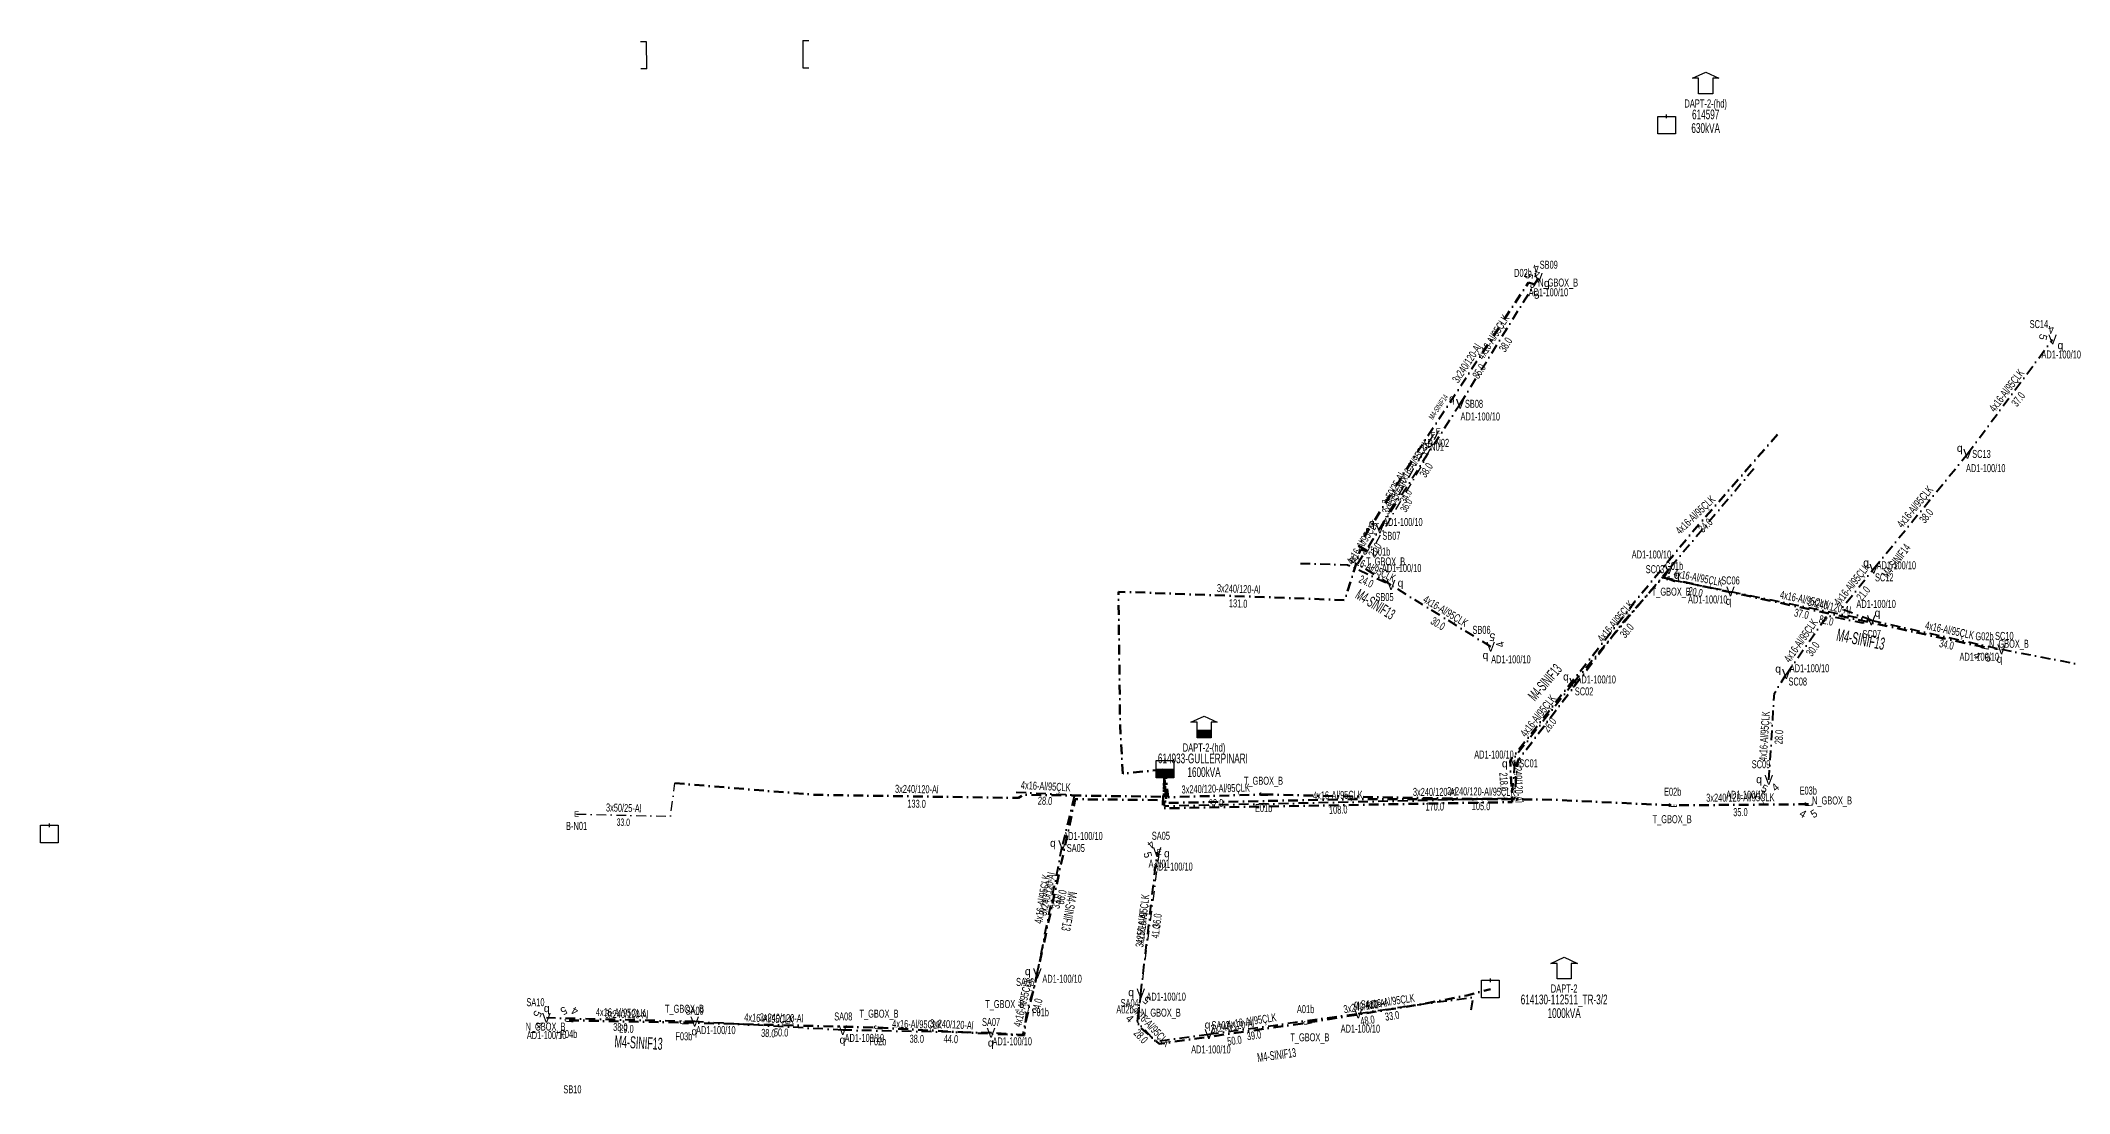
# Model space of a CAD drawing. Header units: millimetres. Extents: x 407682 to 413427, y 4045444 to 4048063.
# Drawn here: x 411369 to 411888, y 4046476 to 4046746 of the extents above; entities that cross this region are included whole.
import ezdxf
from ezdxf.enums import TextEntityAlignment as Align

# ---------------------------------------------------------------- set-up
doc = ezdxf.new("R2010")
doc.units = ezdxf.units.MM
doc.linetypes.add('DASHDOT', pattern=[5, 2.5, -1.25, 0, -1.25])
doc.linetypes.add('DASHED2', pattern=[0])
for name, color, linetype, lineweight in [('DIREK_AYD_YENI', 152, 'Continuous', 25), ('DIREK_BOX_YENI', 5, 'Continuous', 25), ('HAT_ABONE_YERALTI_YENI', 30, 'DASHDOT', 30), ('HAT_AYD_YERALTI_YENI', 4, 'DASHDOT', 40), ('HAT_BOX_YERALTI_YENI', 5, 'DASHDOT', 50), ('KULLANICI', 1, 'Continuous', 25), ('NODE_ABONE_YENI', 5, 'Continuous', 25), ('TRAFO_ILERDE', 5, 'DASHED2', 30), ('TRAFO_MEVCUT', 5, 'Continuous', 30)]:
    doc.layers.add(name, color=color, linetype=linetype, lineweight=lineweight)
doc.layers.add('GER_DUS_NOD_ISIM', color=5, linetype='Continuous')
doc.layers.add('NIA_OG', color=6, linetype='Continuous')
doc.styles.add('Direk', font='B_CAD')
doc.styles.get("Standard").update_dxf_attribs({"font": 'Arial'})

# ---------------------------------------------------------------- blocks, each defined once
blk = doc.blocks.new('OG_NIA', base_point=(-43.6726, 128.9236))
at = {"layer": 'NIA_OG'}
for p, q in [((-43.672618, 132.403582), (-45.232618, 132.403582)), ((-43.672618, 125.443582), (-43.672618, 132.403582)), ((-43.672618, 125.443582), (-45.232618, 125.443582))]:
    blk.add_line(p, q, dxfattribs=at)
blk = doc.blocks.new('MEV_BINA_KARE')
at = {"layer": 'TRAFO_MEVCUT', "linetype": 'Continuous'}
for p, q in [((-2.25, -2.25), (-2.25, 2.25)), ((-2.25, 2.25), (2.25, 2.25)), ((0, 1.8), (0, 2.7)), ((2.25, 2.25), (2.25, -2.25)), ((2.25, -2.25), (-2.25, -2.25))]:
    blk.add_line(p, q, dxfattribs=at)
blk = doc.blocks.new('MEV_DAPT')
at = {"layer": 'TRAFO_MEVCUT', "linetype": 'Continuous'}
for p, q in [((-3.4, 2), (0, 3.6)), ((-1.8, 2), (-3.4, 2)), ((-1.8, -2), (-1.8, 2)), ((0, 3.6), (3.4, 2)), ((3.4, 2), (1.8, 2)), ((1.8, 2), (1.8, -2)), ((1.8, -2), (-1.8, -2))]:
    blk.add_line(p, q, dxfattribs=at)
blk = doc.blocks.new('MEV_BINA_KARE_GUC')
at = {"layer": 'TRAFO_ILERDE'}
blk.add_hatch(color=256, dxfattribs=at).paths.add_polyline_path([(-2.25, 0), (-2.25, -2.25), (2.25, -2.25), (2.25, 0)])
blk.add_line((-2.25, 0), (2.25, 0), dxfattribs=at)
at = {"layer": 'TRAFO_MEVCUT', "linetype": 'Continuous'}
for p, q in [((-2.25, -2.25), (-2.25, 2.25)), ((-2.25, 2.25), (2.25, 2.25)), ((0, 1.8), (0, 2.7)), ((2.25, 2.25), (2.25, -2.25)), ((2.25, -2.25), (-2.25, -2.25))]:
    blk.add_line(p, q, dxfattribs=at)
blk = doc.blocks.new('MEV_DAPT_GUC')
at = {"layer": 'TRAFO_ILERDE'}
blk.add_hatch(color=256, dxfattribs=at).paths.add_polyline_path([(1.8, -2), (1.8, 0), (-1.8, 0), (-1.8, -2)])
blk.add_line((-1.8, 0), (1.8, 0), dxfattribs=at)
at = {"layer": 'TRAFO_MEVCUT', "linetype": 'Continuous'}
for p, q in [((-3.4, 2), (0, 3.6)), ((-1.8, 2), (-3.4, 2)), ((-1.8, -2), (-1.8, 2)), ((0, 3.6), (3.4, 2)), ((3.4, 2), (1.8, 2)), ((1.8, 2), (1.8, -2)), ((1.8, -2), (-1.8, -2))]:
    blk.add_line(p, q, dxfattribs=at)

msp = doc.modelspace()

# ---------------------------------------------------------------- linework, layer by layer
at = {"layer": 'HAT_ABONE_YERALTI_YENI', "flags": 128}
for points in [[(411726.787566, 4046645.701338), (411723.406928, 4046638.361761), (411710.617661, 4046616.764364), (411708.405878, 4046615.044163)], [(411725.447857, 4046644.752377), (411708.405878, 4046615.044163)], [(411506.001221, 4046547.565534), (411530.054349, 4046546.973991), (411531.145542, 4046555.47254)], [(411655.275796, 4046537.886624), (411649.970828, 4046497.48562)]]:
    msp.add_lwpolyline(points, dxfattribs=at)
at = {"layer": 'HAT_AYD_YERALTI_YENI', "flags": 128}
for points in [[(411732.391942, 4046652.688079), (411752.463, 4046684.955)], [(411862.370638, 4046639.838571), (411884.168732, 4046669.175648)], [(411711.819521, 4046620.738502), (411732.391942, 4046652.688079)], [(411838.32602, 4046610.413134), (411862.370638, 4046639.838571)], [(411807.628, 4046636.045), (411785.870405, 4046610.301997)], [(411714.676868, 4046606.246321), (411706.122748, 4046611.679191), (411711.819521, 4046620.738502)], [(411691.459235, 4046611.795579), (411703.554972, 4046611.455906), (411714.676868, 4046606.246321)], [(411785.870405, 4046610.301997), (411761.428842, 4046581.205433)], [(411785.870405, 4046610.301997), (411784.450381, 4046607.964681), (411801.643314, 4046604.615409)], [(411837.704052, 4046597.204743), (411830.053316, 4046600.108539), (411838.32602, 4046610.413134)], [(411740.202497, 4046590.422616), (411714.676868, 4046606.246321)], [(411801.643314, 4046604.615409), (411837.704052, 4046597.204743)], [(411815.955535, 4046583.440939), (411826.424938, 4046598.439485), (411835.495884, 4046596.552728), (411837.704052, 4046597.204743)], [(411837.704052, 4046597.204743), (411871.091637, 4046589.774084)], [(411871.091637, 4046589.774084), (411904.528306, 4046583.320641)], [(411811.456346, 4046556.300666), (411812.907697, 4046578.506344), (411815.955535, 4046583.440939)], [(411761.428842, 4046581.205433), (411746.179672, 4046561.947093), (411746.324807, 4046560.568309)], [(411746.324807, 4046560.568309), (411745.582775, 4046551.529707), (411656.624553, 4046549.582919), (411656.766, 4046559.064)], [(411618.668, 4046553.192), (411633.591804, 4046552.446928), (411630.495916, 4046539.614679)], [(411624.053, 4046506.746), (411630.495916, 4046539.614679)], [(411650.561362, 4046501.591599), (411654.76808, 4046537.786057)], [(411624.053, 4046506.746), (411620.292461, 4046491.025249), (411612.199177, 4046491.482007)], [(411650.561362, 4046501.591599), (411649.594897, 4046494.427318), (411654.311789, 4046489.347588), (411668.004247, 4046491.13397)], [(411706.268696, 4046496.464484), (411723.090669, 4046498.963709), (411735.717427, 4046500.632764), (411735.118675, 4046497.147065)], [(411536.267688, 4046494.370768), (411498.279495, 4046495.317938)], [(411574.206123, 4046492.208555), (411536.267688, 4046494.370768)], [(411668.004247, 4046491.13397), (411706.268696, 4046496.464484)], [(411612.199177, 4046491.482007), (411574.206123, 4046492.208555)]]:
    msp.add_lwpolyline(points, dxfattribs=at)
at = {"layer": 'HAT_BOX_YERALTI_YENI', "flags": 128}
for points in [[(411751.243662, 4046683.317773), (411749.853554, 4046683.730457), (411721.458044, 4046640.342342), (411706.341961, 4046616.296117), (411708.700407, 4046614.975387), (411708.405878, 4046615.044163)], [(411813.692421, 4046644.810627), (411792.515692, 4046620.55219), (411777.158301, 4046601.991346), (411745.174623, 4046561.243954), (411745.711958, 4046550.62082), (411656.128201, 4046549.035972), (411656.766, 4046559.064)], [(411708.405878, 4046615.044163), (411706.810883, 4046615.270871), (411702.847577, 4046602.376171), (411648.294681, 4046604.420078), (411644.84409, 4046604.461911), (411645.254085, 4046570.33436), (411645.947198, 4046557.908836), (411656.766, 4046559.064)], [(411786.452582, 4046607.7128), (411784.262041, 4046608.192524), (411773.79054, 4046596.305956), (411747.126769, 4046561.16979), (411746.268295, 4046551.358654), (411705.462244, 4046551.368127), (411656.897122, 4046550.387014), (411656.766, 4046559.064)], [(411866.731039, 4046590.299739), (411786.452582, 4046607.7128)], [(411531.145542, 4046555.47254), (411567.052598, 4046552.482523), (411619.240803, 4046551.67545), (411620.549784, 4046552.501296), (411656.311592, 4046551.987642), (411656.766, 4046559.064)], [(411656.766, 4046559.064), (411657.089819, 4046551.131445), (411633.756553, 4046551.35473), (411623.018513, 4046502.060453), (411621.443736, 4046497.565137)], [(411656.766, 4046559.064), (411657.602756, 4046551.862443), (411682.010881, 4046552.595558)], [(411682.010881, 4046552.595558), (411719.652437, 4046551.70031), (411755.87817, 4046551.228621), (411786.768852, 4046549.787861)], [(411821.59164, 4046550.076912), (411786.768852, 4046549.787861)], [(411693.309142, 4046494.116106), (411723.371909, 4046498.98899), (411734.089581, 4046501.054374), (411740.141, 4046502.708)], [(411504.086955, 4046494.693493), (411533.5694, 4046494.11921)], [(411533.5694, 4046494.11921), (411583.347937, 4046492.832991)], [(411583.347937, 4046492.832991), (411620.684406, 4046490.801645), (411621.443736, 4046497.565137)], [(411649.970828, 4046497.48562), (411649.980259, 4046493.238318), (411655.277692, 4046488.666561), (411693.309142, 4046494.116106)]]:
    msp.add_lwpolyline(points, dxfattribs=at)

# ---------------------------------------------------------------- block references
at = {"layer": 'NIA_OG'}
for p, rotation in [((411523.969062, 4046741.971306), 0.417011), ((411563.968003, 4046742.262432), 180.417011)]:
    msp.add_blockref('OG_NIA', p, dxfattribs=dict(at, rotation=rotation))
at = {"layer": 'TRAFO_MEVCUT'}
for name, p in [('MEV_DAPT', (411795.290563, 4046734.084311)), ('MEV_DAPT', (411795.290563, 4046734.084311)), ('MEV_BINA_KARE', (411785.290563, 4046724.084311)), ('MEV_BINA_KARE', (411785.290563, 4046724.084311)), ('MEV_DAPT_GUC', (411666.766, 4046569.064)), ('MEV_DAPT_GUC', (411666.766, 4046569.064)), ('MEV_BINA_KARE_GUC', (411656.766, 4046559.064)), ('MEV_BINA_KARE_GUC', (411656.766, 4046559.064)), ('MEV_BINA_KARE', (411370.928, 4046542.432)), ('MEV_BINA_KARE', (411370.928, 4046542.432)), ('MEV_DAPT', (411759.027354, 4046507.306491)), ('MEV_DAPT', (411759.027354, 4046507.306491)), ('MEV_BINA_KARE', (411740.141, 4046502.708)), ('MEV_BINA_KARE', (411740.141, 4046502.708))]:
    msp.add_blockref(name, p, dxfattribs=at)

# ---------------------------------------------------------------- texts
at = {"layer": 'DIREK_AYD_YENI', "color": 32, "style": 'Direk'}
for s, rotation, p in [('5', 260.617066, (411749.996448, 4046685.36258)), ('4', 193.117067, (411751.895646, 4046687.389771)), ('5', 255.886839, (411881.744192, 4046669.785243)), ('4', 188.386839, (411883.804093, 4046671.648913)), ('5', 170.704629, (411740.606307, 4046592.889788)), ('4', 103.20463, (411742.636398, 4046590.99369)), ('5', 333.760499, (411810.351035, 4046554.058282)), ('4', 401.260498, (411813.105054, 4046554.421369)), ('4', 218.370517, (411653.216219, 4046539.74609)), ('5', 285.870516, (411652.363374, 4046537.102396)), ('5', 246.071727, (411495.99436, 4046496.331919)), ('4', 313.571727, (411496.468214, 4046493.594782))]:
    msp.add_text(s, height=2, rotation=rotation, dxfattribs=at).set_placement(p, align=Align.MIDDLE_CENTER)
at = {"layer": 'DIREK_AYD_YENI', "style": 'Direk'}
for p in [(411752.463, 4046684.955), (411884.168732, 4046669.175648), (411732.391942, 4046652.688079), (411862.370638, 4046639.838571), (411711.819521, 4046620.738502), (411785.870405, 4046610.301997), (411838.32602, 4046610.413134), (411714.676868, 4046606.246321), (411801.643314, 4046604.615409), (411837.704052, 4046597.204743), (411740.202497, 4046590.422616), (411871.091637, 4046589.774084), (411815.955535, 4046583.440939), (411746.324807, 4046560.568309), (411811.456346, 4046556.300666), (411630.495916, 4046539.614679), (411654.76808, 4046537.786057), (411624.053, 4046506.746), (411650.561362, 4046501.591599), (411498.279495, 4046495.317938), (411536.267688, 4046494.370768), (411706.268696, 4046496.464484), (411574.206123, 4046492.208555), (411612.199177, 4046491.482007), (411668.004247, 4046491.13397)]:
    msp.add_text('V', height=2.5, dxfattribs=at).set_placement(p, align=Align.MIDDLE_CENTER)
at = {"layer": 'DIREK_AYD_YENI', "width": 0.53}
for s, p in [('SB09', (411755.089093, 4046688.317533)), ('AD1-100/10', (411754.99712, 4046681.270124)), ('SC14', (411880.666802, 4046673.107011)), ('AD1-100/10', (411886.380144, 4046665.315772)), ('AD1-100/10', (411737.540971, 4046649.42919)), ('SB08', (411735.930335, 4046652.688239)), ('SC13', (411865.950916, 4046639.839371)), ('AD1-100/10', (411867.04069, 4046636.198667)), ('SB07', (411714.772366, 4046618.859485)), ('AD1-100/10', (411717.705, 4046622.387677)), ('AD1-100/10', (411781.398797, 4046614.069759)), ('AD1-100/10', (411717.404331, 4046610.592945)), ('SC03', (411782.290975, 4046610.302796)), ('SC06', (411801.644077, 4046607.425604)), ('SC12', (411841.045807, 4046608.210237)), ('AD1-100/10', (411844.128816, 4046611.312196)), ('SB05', (411713.009655, 4046603.16892)), ('AD1-100/10', (411795.823502, 4046602.547307)), ('AD1-100/10', (411838.960252, 4046601.401037)), ('SB06', (411737.85738, 4046594.760613)), ('SC07', (411837.823252, 4046593.706773)), ('SC10', (411871.80352, 4046593.200922)), ('AD1-100/10', (411745.394653, 4046587.203923)), ('AD1-100/10', (411865.381142, 4046587.875785)), ('SC08', (411818.880567, 4046581.518911)), ('AD1-100/10', (411821.886856, 4046584.921574)), ('AD1-100/10', (411741.049019, 4046562.802129)), ('SC01', (411749.905086, 4046560.568469)), ('SC09', (411809.46183, 4046560.3314)), ('AD1-100/10', (411805.574186, 4046552.515253)), ('AD1-100/10', (411635.747928, 4046541.949386)), ('SA05', (411655.707763, 4046541.996253)), ('SA05', (411633.915221, 4046538.86745)), ('AD1-100/10', (411658.808951, 4046534.101181)), ('SA06', (411620.936836, 4046504.547938)), ('AD1-100/10', (411630.403869, 4046505.364576)), ('SA10', (411495.470596, 4046499.356674)), ('SA04', (411647.714499, 4046499.142124)), ('AD1-100/10', (411657.055973, 4046500.776186)), ('SA02', (411709.23592, 4046498.818069)), ('SA09', (411536.26701, 4046497.180964)), ('SA08', (411574.339182, 4046495.706025)), ('SA07', (411612.199601, 4046494.292203)), ('SA03', (411670.994644, 4046493.467328)), ('AD1-100/10', (411498.317057, 4046490.933062)), ('AD1-100/10', (411541.679492, 4046492.20835)), ('AD1-100/10', (411579.733523, 4046490.206318)), ('AD1-100/10', (411617.61533, 4046489.324972)), ('AD1-100/10', (411706.829631, 4046492.567342)), ('AD1-100/10', (411668.526949, 4046487.258753)), ('SB10', (411504.944193, 4046477.03037))]:
    msp.add_text(s, height=2.05, dxfattribs=at).set_placement(p, align=Align.MIDDLE_CENTER)
at = {"layer": 'DIREK_AYD_YENI', "color": 4, "style": 'Direk'}
for p in [(411754.585823, 4046683.634536), (411886.175433, 4046667.684625), (411730.279494, 4046654.025076), (411860.398822, 4046641.375432), (411709.710346, 4046622.080657), (411787.899537, 4046608.842962), (411836.383314, 4046611.986632), (411717.112318, 4046606.812072), (411801.152671, 4046602.164027), (411839.311021, 4046599.12117), (411738.885279, 4046588.297778), (411870.583148, 4046587.326342), (411813.866227, 4046584.813816), (411743.824972, 4046560.539604), (411808.961668, 4046556.463717), (411628.053555, 4046540.148414), (411657.251363, 4046537.497436), (411621.610123, 4046507.277368), (411648.080836, 4046501.903034), (411705.912528, 4046498.938983), (411498.341808, 4046497.817161), (411667.670065, 4046493.611534), (411536.165393, 4046491.872862), (411574.111081, 4046489.710363), (411612.104827, 4046488.983788)]:
    msp.add_text('q', height=2, dxfattribs=at).set_placement(p, align=Align.MIDDLE_CENTER)
at = {"layer": 'DIREK_AYD_YENI', "color": 4, "linetype": 'Continuous', "style": 'Direk'}
msp.add_text('q', height=2, dxfattribs=at).set_placement((411759.491532, 4046582.78557), align=Align.MIDDLE_CENTER)
at = {"layer": 'DIREK_AYD_YENI', "linetype": 'Continuous', "style": 'Direk'}
msp.add_text('V', height=2.5, dxfattribs=at).set_placement((411761.428842, 4046581.205433), align=Align.MIDDLE_CENTER)
at = {"layer": 'DIREK_AYD_YENI', "linetype": 'Continuous', "width": 0.53}
for s, p in [('AD1-100/10', (411767.231638, 4046582.052411)), ('SC02', (411764.141076, 4046578.993243))]:
    msp.add_text(s, height=2.05, dxfattribs=at).set_placement(p, align=Align.MIDDLE_CENTER)
at = {"layer": 'DIREK_BOX_YENI', "width": 0.53}
for s, p in [('D02b', (411748.478166, 4046686.217177)), ('N_GBOX_B', (411757.494638, 4046683.744645)), ('T_GBOX_B', (411713.28985, 4046612.287972)), ('D01b', (411712.203206, 4046614.814634)), ('G01b', (411787.19792, 4046611.132518)), ('T_GBOX_B', (411786.475306, 4046604.551644)), ('G02b', (411866.721882, 4046593.109935)), ('N_GBOX_B', (411872.982015, 4046591.198738)), ('T_GBOX_B', (411681.999926, 4046556.102418)), ('E02b', (411786.835884, 4046553.287219)), ('E03b', (411821.562589, 4046553.576792)), ('N_GBOX_B', (411827.667616, 4046551.035052)), ('E01b', (411682.021814, 4046549.095575)), ('T_GBOX_B', (411786.701017, 4046546.246581)), ('T_GBOX_B', (411615.702252, 4046498.875464)), ('N_GBOX_B', (411498.043988, 4046493.103786)), ('T_GBOX_B', (411533.649801, 4046497.667586)), ('T_GBOX_B', (411583.491684, 4046496.416407)), ('F01b', (411624.856, 4046496.786386)), ('A02b', (411646.510781, 4046497.499058)), ('N_GBOX_B', (411655.696804, 4046496.676588)), ('A01b', (411692.780893, 4046497.576013)), ('F04b', (411504.018792, 4046491.194157)), ('F03b', (411533.490115, 4046490.620109)), ('F02b', (411583.207649, 4046489.335804)), ('T_GBOX_B', (411693.883215, 4046490.356062))]:
    msp.add_text(s, height=2.05, dxfattribs=at).set_placement(p, align=Align.MIDDLE_CENTER)
at = {"layer": 'DIREK_BOX_YENI', "color": 32, "style": 'Direk'}
for s, rotation, p in [('4', 163.536989, (411752.041561, 4046686.017764)), ('5', 373.465321, (411751.895661, 4046680.594742)), ('4', 317.761656, (411864.848834, 4046588.226746)), ('5', 377.761656, (411867.585202, 4046587.633205)), ('4', 330.47558, (411820.211816, 4046547.640504)), ('5', 390.47558, (411823.011719, 4046547.663745)), ('5', 138.560009, (411652.031404, 4046499.861448)), ('5', 568.884088, (411502.734445, 4046497.145169)), ('4', 508.884088, (411505.533914, 4046497.090639)), ('4', 316.021281, (411647.730836, 4046495.175049))]:
    msp.add_text(s, height=2, rotation=rotation, dxfattribs=at).set_placement(p, align=Align.MIDDLE_CENTER)
at = {"layer": 'DIREK_BOX_YENI', "style": 'Direk', "width": 0.8}
for rotation, p in [(327.828783, (411751.243662, 4046683.317773)), (331.365366, (411708.405878, 4046615.044163)), (248.06152, (411786.452582, 4046607.7128)), (259.934698, (411866.731039, 4046590.299739)), (270.553088, (411682.010881, 4046552.595558)), (271.209643, (411786.768852, 4046549.787861)), (273.333851, (411821.59164, 4046550.076912)), (266.710757, (411504.086955, 4046494.693493)), (268.026971, (411533.5694, 4046494.11921)), (350.180699, (411621.443736, 4046497.565137)), (282.994617, (411693.309142, 4046494.116106)), (266.716026, (411583.347937, 4046492.832991))]:
    msp.add_text('J', height=2.25, rotation=rotation, dxfattribs=at).set_placement(p, align=Align.MIDDLE_CENTER)
msp.add_text('J', height=2.25, dxfattribs=at).set_placement((411649.970828, 4046497.48562), align=Align.MIDDLE_CENTER)
at = {"layer": 'GER_DUS_NOD_ISIM', "width": 0.6}
for s, p in [('B-N01', (411506.001221, 4046545.565534)), ('A-N01', (411655.275796, 4046535.886624))]:
    msp.add_text(s, height=2.1, dxfattribs=at).set_placement(p, align=Align.TOP_CENTER)
at = {"layer": 'HAT_ABONE_YERALTI_YENI', "lineweight": 30, "width": 0.53}
for s, rotation, p in [('3x50/25-Al', 420.159462, (411716.189566, 4046630.32122)), ('3x95/50-Al', 419.367379, (411716.28091, 4046627.996164)), ('3x50/25-Al', 358.591198, (411518.048683, 4046548.119506)), ('3x25/16-Al', 442.519412, (411651.780546, 4046517.796784))]:
    msp.add_text(s, height=2.05, rotation=rotation, dxfattribs=at).set_placement(p, align=Align.CENTER)
for s, rotation, p in [('34.0', 420.159462, (411717.664169, 4046629.47532)), ('36.0', 419.367379, (411717.743679, 4046627.129961)), ('33.0', 358.591198, (411518.006887, 4046546.42002)), ('41.0', 442.519412, (411653.466078, 4046517.57546))]:
    msp.add_text(s, height=1.9, rotation=rotation, dxfattribs=at).set_placement(p, align=Align.TOP_CENTER)
at = {"layer": 'HAT_AYD_YERALTI_YENI', "lineweight": 30, "width": 0.53}
for rotation, p in [(58.116713, (411741.705808, 4046669.270431)), (52.77295, (411873.188357, 4046655.481443)), (57.222402, (411721.39107, 4046637.173463)), (50.746465, (411849.690128, 4046625.663693)), (403.842814, (411793.335606, 4046623.497093)), (57.837057, (411708.251578, 4046616.661326)), (334.901234, (411709.476473, 4046609.620855)), (348.976544, (411793.209377, 4046607.124361)), (51.241914, (411833.526841, 4046605.792965)), (348.150487, (411820.412971, 4046601.545799)), (328.890783, (411728.122953, 4046598.70489)), (409.969221, (411772.99878, 4046596.300434)), (55.083887, (411820.493244, 4046591.426732)), (347.924277, (411857.590937, 4046593.668727)), (411.627059, (411753.137869, 4046572.103924)), (86.260497, (411811.333831, 4046567.458942)), (357.141877, (411626.172286, 4046553.668407)), (361.253678, (411701.085067, 4046551.40611)), (80.559554, (411626.330441, 4046525.628521)), (83.027025, (411652.024271, 4046520.554257)), (436.54921, (411621.345798, 4046499.083556)), (8.450568, (411714.55477, 4046498.554868)), (358.571726, (411517.294778, 4046495.694089)), (356.738089, (411555.285271, 4046494.138285)), (358.904456, (411593.218902, 4046492.695126)), (312.878904, (411652.576217, 4046492.465837)), (8.652069, (411679.135913, 4046493.55457))]:
    msp.add_text('4x16-Al/95ÇLK', height=2.05, rotation=rotation, dxfattribs=at).set_placement(p, align=Align.CENTER)
for s, rotation, p in [('38.0', 58.116713, (411743.149322, 4046668.372507)), ('37.0', 52.77295, (411874.541972, 4046654.452986)), ('38.0', 57.222402, (411722.820393, 4046636.253118)), ('38.0', 50.746465, (411851.006529, 4046624.588013)), ('34.0', 403.842814, (411794.513166, 4046622.27098)), ('21.0', 57.837057, (411709.690692, 4046615.756367)), ('24.0', 334.901234, (411708.755367, 4046608.081373)), ('20.0', 348.976544, (411792.884319, 4046605.455728)), ('21.0', 51.241914, (411834.852495, 4046604.728708)), ('30.0', 328.890783, (411727.244613, 4046597.249378)), ('37.0', 348.150487, (411820.063889, 4046599.882026)), ('38.0', 409.969221, (411774.300468, 4046595.206996)), ('30.0', 55.083887, (411821.887229, 4046590.453692)), ('34.0', 347.924277, (411857.235289, 4046592.006345)), ('26.0', 411.627059, (411754.470646, 4046571.048602)), ('28.0', 86.260497, (411813.030212, 4046567.348068)), ('28.0', 357.141877, (411626.087518, 4046551.970521)), ('108.0', 361.253678, (411701.122261, 4046549.706517)), ('33.0', 80.559554, (411628.007417, 4046525.349683)), ('36.0', 83.027025, (411653.711697, 4046520.347875)), ('24.0', 436.54921, (411622.999167, 4046498.688119)), ('38.0', 358.571726, (411517.252405, 4046493.994617)), ('33.0', 8.450568, (411714.804595, 4046496.873325)), ('38.0', 356.738089, (411555.18854, 4046492.441039)), ('38.0', 358.904456, (411593.186398, 4046490.995437)), ('28.0', 312.878904, (411651.330468, 4046491.30907)), ('39.0', 8.652069, (411679.39165, 4046491.873916))]:
    msp.add_text(s, height=2.05, rotation=rotation, dxfattribs=at).set_placement(p, align=Align.TOP_CENTER)
at = {"layer": 'HAT_BOX_YERALTI_YENI', "lineweight": 30, "width": 0.53}
for s, rotation, p in [('3x240/120-Al', 416.797111, (411734.944573, 4046662.501864)), ('3x240/120-Al', 357.85433, (411675.602953, 4046604.247529)), ('3x240/120-Al', 347.761656, (411826.771993, 4046599.836953)), ('3x240/120-Al', 272.895645, (411746.292205, 4046555.975326)), ('3x240/120-Al', 359.11401, (411593.159844, 4046552.928885)), ('3x240/120-Al/95ÇLK', 1.720403, (411669.781299, 4046553.078617)), ('3x240/120-Al', 359.986698, (411725.865467, 4046552.213391)), ('3x240/120-Al/95ÇLK', 359.254003, (411737.77637, 4046552.314393)), ('3x240/120-Al/95ÇLK', 360.47558, (411804.173191, 4046550.782358)), ('3x240/120-Al', 437.71093, (411627.55701, 4046526.888509)), ('3x240/120-Al', 9.207015, (411708.204524, 4046497.391597)), ('3x240/120-Al', 358.884088, (411518.844731, 4046495.25619)), ('3x240/120-Al', 358.519874, (411558.480624, 4046494.325817)), ('3x240/120-Al', 356.885808, (411602.062349, 4046492.666063)), ('3x240/120-Al', 8.154434, (411674.172851, 4046492.23274))]:
    msp.add_text(s, height=2.05, rotation=rotation, dxfattribs=at).set_placement(p, align=Align.CENTER)
for s, rotation, p in [('85.0', 416.797111, (411736.367025, 4046661.570935)), ('131.0', 357.85433, (411675.539305, 4046602.548721)), ('82.0', 347.761656, (411826.411629, 4046598.175587)), ('218.0', 272.895645, (411744.594376, 4046555.889447)), ('133.0', 359.11401, (411593.133557, 4046551.229088)), ('32.0', 1.720403, (411669.832337, 4046551.379384)), ('170.0', 359.986698, (411725.865072, 4046550.513391)), ('105.0', 359.254003, (411737.754237, 4046550.614537)), ('35.0', 360.47558, (411804.187302, 4046549.082416)), ('86.0', 437.71093, (411629.218057, 4046526.526674)), ('48.0', 9.207015, (411708.476527, 4046495.713499)), ('29.0', 358.884088, (411518.811623, 4046493.556513)), ('50.0', 358.519874, (411558.436713, 4046492.626385)), ('44.0', 356.885808, (411601.969994, 4046490.968574)), ('50.0', 8.154434, (411674.413982, 4046490.549928))]:
    msp.add_text(s, height=2.05, rotation=rotation, dxfattribs=at).set_placement(p, align=Align.TOP_CENTER)
at = {"layer": 'KULLANICI', "width": 0.53}
for s, height, rotation, p in [('M4-SINIF14', 1.4434, 56.4725, (411726.7888, 4046651.8799)), ('M4-SINIF14', 1.4434, 56.4725, (411726.7888, 4046651.8799)), ('M4-SINIF14', 2.178, 52.8393, (411844.0546, 4046612.4472)), ('M4-SINIF14', 2.178, 52.8393, (411844.0546, 4046612.4472)), ('M4-SINIF13', 2.756, 328.1726, (411710.6826, 4046601.3105)), ('M4-SINIF13', 2.756, 328.1726, (411710.6826, 4046601.3105)), ('M4-SINIF13', 3.1267, 348.5507, (411835.0391, 4046592.3401)), ('M4-SINIF13', 3.1267, 348.5507, (411835.0391, 4046592.3401)), ('M4-SINIF13', 2.723, 49.2364, (411754.0972, 4046581.3026)), ('M4-SINIF13', 2.723, 49.2364, (411754.0972, 4046581.3026)), ('M4-SINIF13', 2.3323, 259.8245, (411632.2193, 4046522.6331)), ('M4-SINIF13', 2.3323, 259.8245, (411632.2193, 4046522.6331)), ('M4-SINIF13', 3.088, 356.975, (411521.9078, 4046488.9923)), ('M4-SINIF13', 3.088, 356.975, (411521.9078, 4046488.9923)), ('M4-SINIF13', 2.2953, 7.8393, (411685.3725, 4046485.8287)), ('M4-SINIF13', 2.2953, 7.8393, (411685.3725, 4046485.8287))]:
    msp.add_text(s, height=height, rotation=rotation, dxfattribs=at).set_placement(p, align=Align.MIDDLE_CENTER)
at = {"layer": 'NODE_ABONE_YENI', "style": 'Direk'}
for p in [(411725.447857, 4046644.752377), (411726.787566, 4046645.701338), (411506.001221, 4046547.565534), (411655.275796, 4046537.886624)]:
    msp.add_text('E', height=1.4, dxfattribs=at).set_placement(p, align=Align.MIDDLE_CENTER)
at = {"layer": 'NODE_ABONE_YENI', "width": 0.6}
for s, p in [('D-N01', (411725.447857, 4046642.752377)), ('D-N02', (411726.787566, 4046643.701338))]:
    msp.add_text(s, height=2.1, dxfattribs=at).set_placement(p, align=Align.TOP_CENTER)
at = {"layer": 'TRAFO_MEVCUT', "width": 0.6}
for s, height, p in [('DAPT-2-(hd)', 2.1, (411795.290563, 4046728.584311)), ('DAPT-2-(hd)', 2.1, (411795.290563, 4046728.584311)), ('614597', 2.5, (411795.290563, 4046725.584311)), ('614597', 2.5, (411795.290563, 4046725.584311)), ('630kVA', 2.5, (411795.290563, 4046722.084311)), ('630kVA', 2.5, (411795.290563, 4046722.084311)), ('614933-GULLERPINARI ', 2.5, (411666.766, 4046560.564)), ('614933-GULLERPINARI ', 2.5, (411666.766, 4046560.564)), ('DAPT-2-(hd)', 2.1, (411666.766, 4046563.564)), ('DAPT-2-(hd)', 2.1, (411666.766, 4046563.564)), ('1600kVA', 2.5, (411666.766, 4046557.064)), ('1600kVA', 2.5, (411666.766, 4046557.064)), ('614130-112511_TR-3/2', 2.5, (411759.027354, 4046498.806491)), ('614130-112511_TR-3/2', 2.5, (411759.027354, 4046498.806491)), ('DAPT-2', 2.1, (411759.027354, 4046501.806491)), ('DAPT-2', 2.1, (411759.027354, 4046501.806491)), ('1000kVA', 2.5, (411759.027354, 4046495.306491)), ('1000kVA', 2.5, (411759.027354, 4046495.306491))]:
    msp.add_text(s, height=height, dxfattribs=at).set_placement(p, align=Align.CENTER)

doc.saveas('drawing.dxf')
